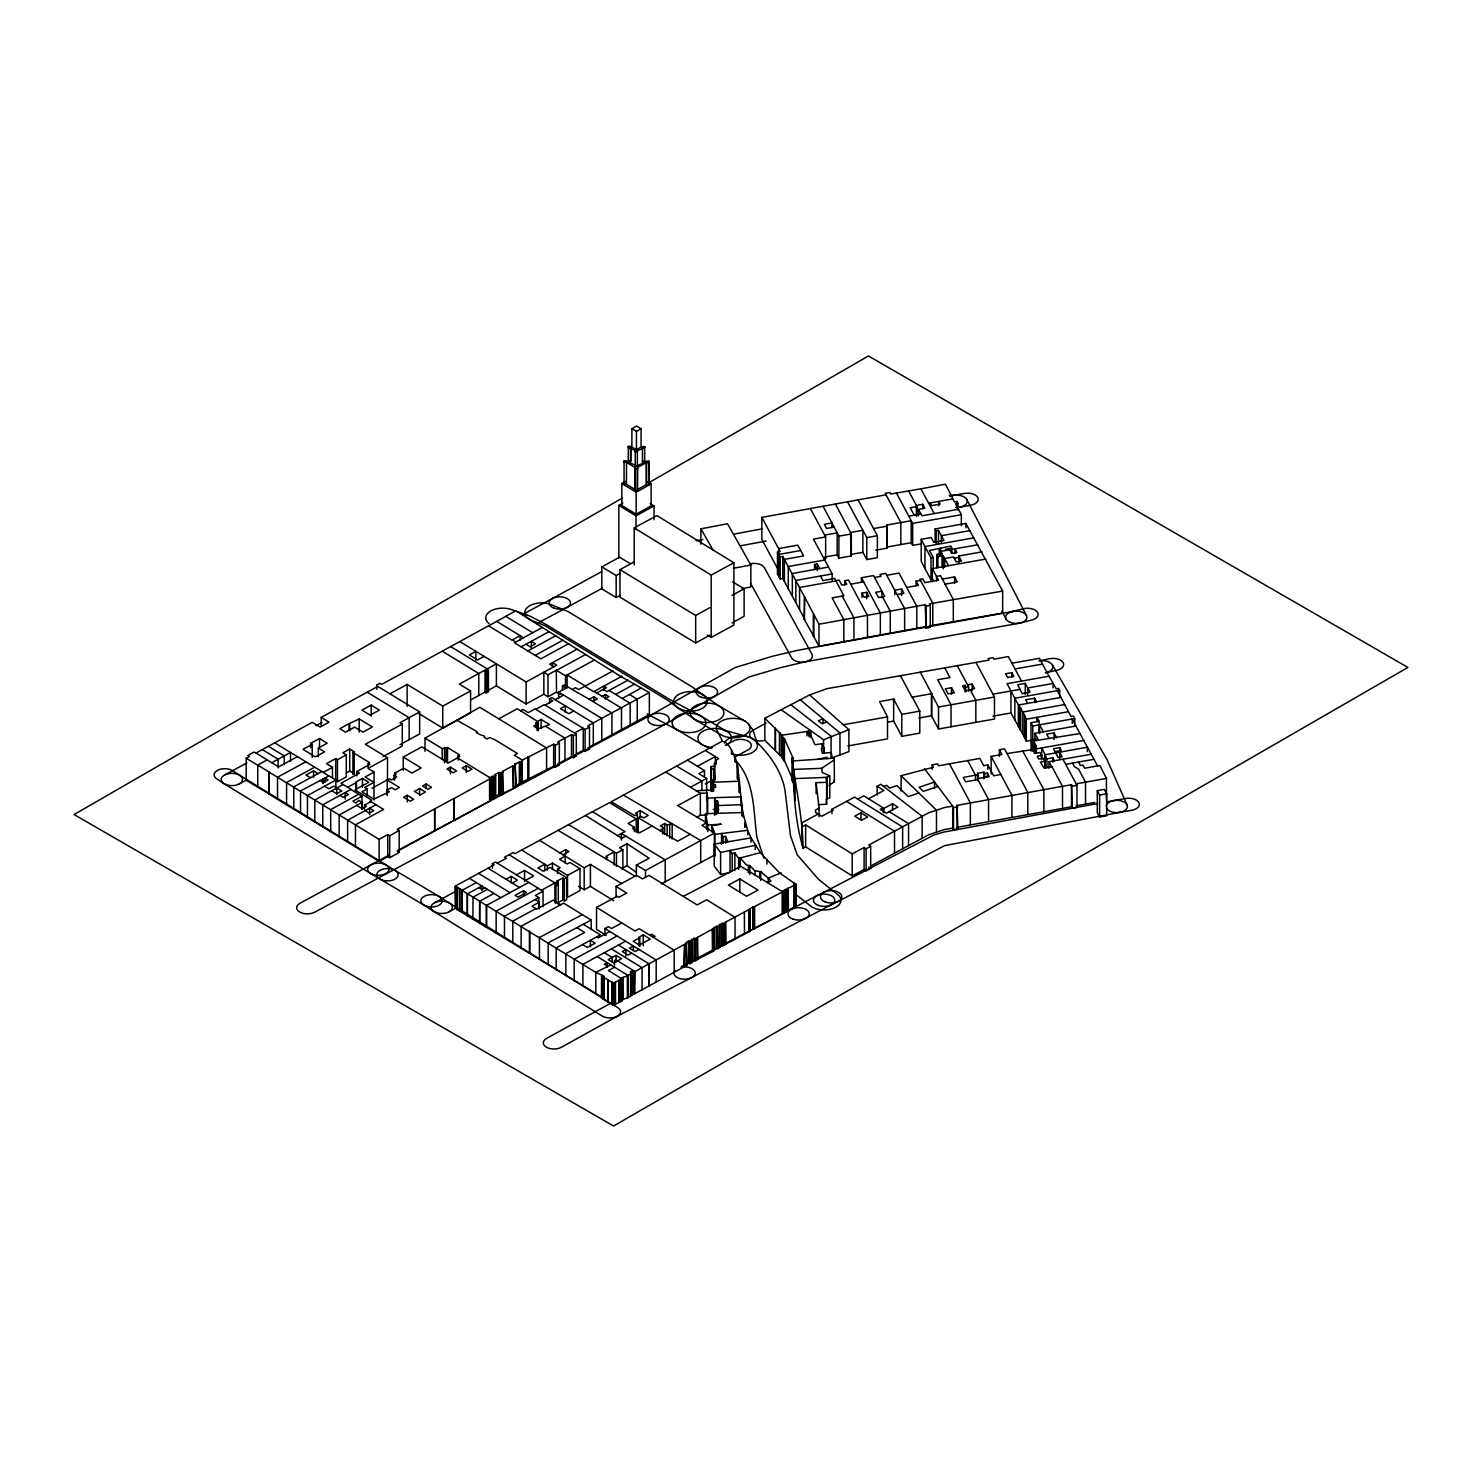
<?xml version="1.0" encoding="UTF-8"?>
<svg xmlns="http://www.w3.org/2000/svg" width="1482" height="1482" viewBox="0 0 1482 1482"><rect width="100%" height="100%" fill="white"/><g stroke="black" fill="none" stroke-linecap="round" stroke-linejoin="round"><path stroke-width="1.5" d="M635.241 466.534L635.278 465.144L628.312 462.199L628.331 461.032L630.85 461.069L630.85 446.397L628.331 446.36L628.312 447.545L635.278 450.472L635.241 466.534L644.67 462.44L644.707 461.254L642.447 461.235M642.447 462.421L642.447 446.564L644.707 446.601L644.67 447.768L637.39 450.621L637.334 451.88L635.241 451.862L635.278 450.472M672.18 838.997L672.18 823.603L667.141 824.974L664.696 823.51L660.398 825.919L662.843 827.382L662.806 828.864L659.768 830.55L638.168 817.693L640.761 816.23L643.67 817.971L648.227 815.415L640.131 810.58L635.574 813.155L637.334 814.192L637.334 831.791M634.963 490.82L635 467.497L626.423 462.291L624.033 462.254L624.089 460.865L626.553 460.883L626.423 484.281L635 489.505L634.963 490.82L637.408 490.875L637.482 467.515L646.467 462.569L648.857 462.606L648.912 461.217L646.374 461.18L646.374 483.169M626.423 484.281L624.033 484.262L624.089 482.854M637.408 490.875L637.482 467.515M637.482 489.505L646.467 484.577L648.857 484.595L648.912 461.217M603.044 998.979L613.567 1005.222L619.865 1001.869L619.902 979.75L613.567 983.233L603.044 976.99L604.23 976.508L604.23 998.516L603.044 998.979L602.97 975.601L595.82 972.414L479.631 901.241L493.988 893.442L500.786 897.647L528.759 882.438L543.042 891.238L543.042 906.632M615.456 982.344L615.475 1004.259M376.928 689.352L376.928 684.962L379.966 683.295L381.726 684.369L488.523 625.793L512.031 640.113L520.163 635.667L523.572 637.742L542.338 627.479L619.717 675.829L649.338 692.557L649.338 714.546L590.373 746.483M803.096 848.26C802.725 818.194 795.76 787.757 791.999 758.099L792.963 757.969C793.24 788.109 794.537 819.194 803.096 848.26L805.634 846.889L852.206 875.881L864.099 869.545L866.081 870.768L870.694 868.322L870.694 846.315L868.711 845.092L928.492 812.877L944.479 807.542L952.722 806.134L953.482 807.616L953.482 829.605L957.872 828.79L957.039 805.356L1071.505 784.7L1072.338 808.209L1076.988 807.357L1076.988 785.367L1062.965 759.229L1048.997 761.729L1048.997 768.324M791.999 758.099L791.999 780.088L792.963 779.958L784.441 760.692L782.088 758.006L781.829 735.128L781.829 757.117L764.86 740.278L764.86 718.288L809.617 694.928L826.882 688.685L989.031 660.101L988.216 658.545L993.144 657.693L993.977 659.231L1008.353 656.545L1021.524 681.109M933.215 570.663L933.215 557.454L929.492 550.526L951.018 545.987L952.166 552.471M793 760.933L834.199 758.154L834.403 759.784L821.695 768.306L794.037 769.399L794.037 791.388M686.462 943.182L686.87 965.43L684.943 966.486L684.665 944.312L684.054 966.931L635.037 993.533L631.165 991.162M828.957 785.423L834.403 781.774L834.199 758.154M555.305 767.231L553.638 766.194L521.738 782.366L521.738 760.377L553.638 744.186L555.305 745.224L555.305 767.231L559.344 765.045L559.344 743.056L557.695 742.019L571.533 734.572L573.367 735.683L573.367 757.691L576.313 756.098L576.313 734.09L535.039 708.933L528.24 712.638L523.016 709.47L520.571 710.786L517.237 708.748L498.767 718.826L479.816 707.284L425.019 738.129L425.019 751.318M462.236 890.552L462.328 912.504M604.23 998.516L486.541 927.343L486.411 905.428L500.786 897.647M486.541 905.354L486.411 927.417L479.631 923.249L479.723 901.186L461.717 890.237L461.717 912.227L467.33 915.561L467.33 893.553M753.356 929.195L753.078 907.021L753.356 929.195L783.533 913.32L782.941 890.941L795.945 884.439L779.588 872.917L766.954 859.727L766.954 864.117M752.967 929.084L749.651 931.215L749.614 908.744L752.967 907.095M622.329 498.063L74.1 814.563L613.567 1126.024L1407.9 667.437L868.433 355.976L648.338 483.039M719.53 925.287L719.53 947.276M631.888 428.687L636.519 426.056L641.076 428.761L641.076 447.082L636.445 449.713L631.888 447.027L631.888 428.687L636.445 431.373L636.445 449.713M636.445 431.373L641.076 428.761M699.411 687.592L651.246 714.935M246.197 758.302L269.242 772.048L269.242 794.037L246.197 780.292L246.197 758.302L249.476 756.542L247.753 755.468L254.089 752.078L256.015 753.06L312.257 722.345L320.149 727.069L329.004 722.123L321.205 717.381L377.762 686.388L419.665 711.934L419.665 733.923L400.01 744.668M621.903 676.237L593.652 691.686L584.76 686.296L578.684 689.612L575.479 687.648L572.126 689.482L564.586 684.869L562.456 686.018L562.456 690.427M683.832 944.756L635.037 971.525L634.463 994.052L633.796 971.673L635.185 971.636L616.012 959.854L614.456 960.707L614.456 965.097M823.696 892.386L933.956 834.959L943.941 832.05L1097.68 803.54M870.694 866.044L928.492 834.866L944.479 829.531L952.722 828.123L953.482 829.605M838.608 901.204L944.645 845.629L1120.022 812.34M706.543 829.383L706.543 822.788L701.931 825.363L714.38 832.754L714.88 834.31L714.88 856.3L714.38 854.762M628.183 997.553L630.721 995.885L630.721 973.878L628.035 975.452L628.183 997.553L621.514 1000.035L622.477 1000.535L622.477 978.546L621.514 978.027L628.183 975.564L597.246 956.557L582.908 964.337L582.908 986.327M488.615 625.849L515.866 610.788L542.338 627.479M453.807 820.658L453.807 798.668L490.95 778.309L490.95 800.299L453.807 820.658L453.677 798.557L397.232 829.309L399.177 830.476L399.177 852.483L389.692 857.726L387.747 856.559L387.747 834.57L379.096 839.349L269.094 772.122L269.094 794.111L379.096 861.357L387.747 856.559M699.448 687.574L735.442 667.437L772.937 656.118L798.594 650.135L1013.077 611.418M492.376 868.119L492.376 863.728L495.507 862.005L497.304 863.135L506.251 858.374L504.436 857.263L513.198 852.558L515.014 853.669L585.501 815.508L621.792 838.256L625.7 836.126M637.334 814.192L634.722 815.656L611.232 801.762L722.123 741.259C729.237 742 732.201 752.374 735.165 757.561L735.165 761.952M690.093 834.255L677.663 841.22L659.768 830.55M619.772 979.676L622.477 978.546M719.122 946.628L725.235 944.664L724.957 922.489L749.929 909.059L749.929 931.067M619.772 1001.665L622.477 1000.535M724.957 944.479L749.818 931.289M453.677 820.565L397.232 851.298L399.177 852.483M766.101 723.012L752.856 730.367A10.67 6.15 0 0 0 751.263 738.129A10.67 6.15 0 0 0 764.138 740.537M300.531 812.933L300.531 790.943L328.948 775.864L335.858 780.069L335.858 788.869M387.747 834.57L389.692 835.737L399.177 830.476M455.307 886.069L455.567 908.244L455.307 886.069L494.173 864.84L492.376 863.728M787.572 888.496L787.85 910.67L795.945 906.447L795.982 884.235L795.945 906.447L794.111 905.576M709.804 635.185L695.669 642.966L619.958 597.153L619.958 569.662L634.074 561.882M523.572 637.742L514.421 642.743L540.856 658.842L568.662 643.651M352.901 752.448L354.198 751.745L354.198 773.734L352.901 774.438L352.901 752.448L369.592 762.619L368.221 763.36L368.221 767.769M695.669 642.966L695.669 615.475L709.804 607.694M731.997 595.449L744.112 588.78L744.112 616.271L731.997 622.959M419.628 788.517L414.441 791.369L420.221 794.908L425.427 792.036L419.628 788.517L419.628 795.112M466.274 765.731L462.217 767.954L467.923 771.437L471.98 769.214L466.274 765.731L466.274 772.326M605.601 858.634L607.676 857.504L605.842 856.392L614.178 851.854L616.438 853.206L616.438 866.414M621.829 483.502L636.149 492.172L651.117 483.966L651.117 505.955L636.149 514.161L621.829 505.51L621.829 483.502L625.571 481.465M618.828 558.084L618.828 505.399L622.829 503.195M618.828 505.399L636 515.829L654.044 505.936L654.044 519.682M552.434 598.487L601.618 571.682M630.628 563.882L619.587 557.195L601.803 566.865L616.16 575.553L620.087 573.386M601.803 566.865L601.803 588.854L616.16 597.542L620.087 595.394M354.198 751.745L349.715 749.04L342.879 752.782L346.306 754.875L346.306 776.864L337.451 781.718L335.692 780.625L335.692 758.636L326.485 763.675L332.487 767.343L332.487 778.328M419.665 711.934L400.01 722.679L402.289 724.05L402.289 746.057L382.856 756.691M293.769 808.857L293.769 786.868L321.816 771.529L328.948 775.864M323.261 772.4L332.487 767.343M346.306 772.9L349.715 771.029L354.198 773.734M314.814 821.991L314.814 799.984L343.102 784.515L351.049 789.35L322.78 804.782L322.78 826.771M367.24 795.575L367.24 788.98L361.941 791.888L373.797 799.113L389.395 791.796L386.765 790.184L391.507 787.59L395.083 789.776L399.343 787.442L387.265 780.088L389.544 778.847L391.341 779.94L396.768 776.976L394.193 775.401L396.268 774.271L394.582 773.233L403.808 768.195L411.866 773.085L421.184 767.972L403.252 757.061L421.888 746.854L448.305 762.952L459.791 756.654L458.16 755.672L459.568 754.912L447.527 747.576L442.192 748.614L425.019 738.129M347.622 842.184L347.622 820.194L375.909 804.726L383.634 809.413L355.458 824.844L355.458 846.852M450.398 767.139L446.971 769.028L453.14 772.789L456.586 770.899L450.398 767.139L450.398 773.752M537.299 730.682L537.299 724.087L533.724 726.05L538.337 728.866L549.507 724.568L541.078 719.418L537.503 721.382L520.571 710.786M426.112 784.034L422.537 785.997L427.928 789.276L431.503 787.331L426.112 784.034L426.112 788.424M628.053 680.09L606.916 691.649L603.248 689.426M609.121 690.445L622.255 698.448L641.428 687.944M616.067 897.481L616.067 886.477L636.649 875.306L642.484 878.919L649.023 875.362L697.151 904.928L706.71 899.741L735.035 917.321L735.035 939.31M743.019 812.525L705.506 813.674L707.822 824.992L721.234 824.177L711.953 825.567L714.38 832.754L714.472 855.095L661.25 883.957M692.353 962.448L692.15 939.903L692.353 962.448L690.167 963.633L688.685 963.115L688.685 941.126L686.055 942.552L686.814 964.986M691.779 962.096L691.39 939.44L695.706 938.662L695.706 960.651L697.707 959.558L697.448 937.384L714.417 928.065L714.435 950.518L697.448 959.391L697.448 937.384M717.788 948.684L717.381 926.435L717.788 948.684L719.937 947.517M691.39 961.447L695.706 960.651M788.443 910.189L788.146 887.996M321.816 771.529L297.4 756.635L278.672 766.879L267.205 759.895L257.738 765.064L257.738 787.072M389.933 693.835L407.142 684.425L442.766 706.117L442.766 728.125L470.572 712.916L470.572 690.927L459.364 684.11L485.003 670.105L486.152 670.827L486.152 692.835L488.412 691.612L488.412 669.623L450.509 646.485M371.167 705.099L361.941 710.119L370.185 715.121L379.392 710.1L371.167 705.099L371.167 716.084M271.799 762.693L290.509 752.448L297.4 756.635M310.627 747.78L310.627 743.371L319.501 738.536L327.207 743.223L318.334 748.058L318.334 756.857M349.048 723.679L339.823 728.718L345.491 732.145L354.698 727.125L362.942 732.145L372.39 726.977L359.2 718.918L349.048 723.679L349.048 730.274M312.202 757.543L312.202 744.335L303.013 749.355L315.351 756.894L324.577 751.874L318.334 748.058M484.077 656.359L477.556 659.916L469.349 654.914L475.87 651.358L526.091 681.961L526.091 703.969L543.857 694.243L548.007 696.781L556.306 692.224L560.103 694.539M305.829 761.785L277.523 777.235L277.523 799.243M521.164 646.856L549.081 631.591M314.684 767.176L286.582 782.533L286.582 804.522M527.888 650.95L555.806 635.667M318.037 773.604L313.554 770.881L305.977 775.012L310.46 777.735M402.289 724.05L365.35 744.26L387.506 757.765L387.506 779.754L371.963 788.257M335.692 758.636L337.451 759.729L346.306 754.875M535.15 655.377L562.882 640.187M442.766 706.117L470.572 690.927M471.017 699.745L485.003 692.113L486.152 692.835M496.396 685.851L496.396 663.862L487.207 668.901L487.207 690.89L496.396 685.851L526.091 703.969M335.858 780.069L307.478 795.575L307.478 817.564M577.295 649.097L549.655 664.214L553.842 666.789L556.732 665.214L552.508 662.658L552.508 667.048M356.81 775.92L356.81 771.511L369.889 764.36L368.221 763.36M387.506 757.765L368.073 768.398L374.094 772.066L373.927 799.965M553.842 666.789L526.091 681.961M543.857 694.243L543.857 672.254L548.007 674.773L556.306 670.235L565.494 675.811L565.494 686.814M556.528 670.364L585.668 654.433M355.828 790.869L355.828 782.07L362.479 778.42L368.814 782.292L354.902 789.85L371.797 800.206L370.037 801.169L375.909 804.726M374.094 772.066L365.091 776.994L373.927 782.366L364.665 787.424L367.24 788.98M594.745 659.823L565.494 675.811M361.96 809.431L361.96 796.242L358.7 794.259L330.69 809.58L330.69 831.587M361.96 796.242L352.864 801.206L355.976 803.096L358.718 800.428L362.053 802.466L362.053 809.061M558.658 698.726L558.658 692.131L565.957 688.148L562.456 686.018M549.526 703.246L549.526 698.856L551.767 697.633L593.3 722.92L593.3 744.927M362.053 802.466L339.156 814.989L339.156 836.978M535.706 709.341L544.339 704.617L585.075 729.459L585.075 751.448L589.484 749.114L589.484 727.106L587.65 725.958L649.338 692.557M545.154 705.117L552.86 700.893L549.526 698.856M555.12 699.671L563.493 695.077L601.785 718.418L601.785 740.426M584.76 686.296L613.122 670.79M407.272 795.26L403.66 797.242L410.144 801.188L413.737 799.224L407.272 795.26L407.272 801.873M594.115 691.427L596.709 693.002L606.416 687.685L603.841 686.11L603.841 690.519M573.682 710.99L568.81 713.657L560.474 708.581L565.346 705.895L565.346 712.509M589.28 699.282L592.8 701.431L597.357 698.93L593.856 696.781L589.28 699.282L572.126 689.482M602.155 696.318L605.416 694.539L608.917 696.67L605.656 698.448L596.709 693.002M615.66 694.428L634.629 684.036M665.918 723.883L749.132 676.941L781.385 667.419L805.374 661.806L1019.431 623.162M557.528 873.62L557.528 869.23L560.122 867.804L552.453 863.08L547.377 865.84L521.664 850.075M688.685 941.126L690.167 941.644L691.779 940.107M634.203 564.846L634.203 527.907L656.878 515.588L733.886 562.752L733.886 625.071L711.193 637.427L707.247 635M602.396 588.169L555.417 613.659M634.203 527.907L711.193 575.09L733.886 562.752M347.64 787.257L356.477 782.44L356.477 789.054M364.498 809.431L364.498 805.022L370.778 801.614M563.03 854.781L568.903 851.594L565.735 849.631L559.863 852.835L539.689 840.424M559.863 852.835L584.186 867.785L590.41 864.395L621.532 883.494M562.752 878.011L564.327 878.974L566.68 877.696L566.68 899.685L564.327 900.963L562.752 900.019L562.752 878.011L556.695 881.308L556.695 885.699M578.499 886.292L584.186 889.774L590.41 886.384L613.752 900.723M714.472 833.088L645.485 870.508L636.352 865.062L636.352 876.066M591.207 928.862L591.207 920.063L548.155 942.867L548.155 964.856M656.193 982.01L656.193 960.003L609.843 931.548L598.209 937.865L596.653 936.902L565.846 953.611L565.846 975.601M633.796 971.673L632.795 970.636L630.183 971.988L631.295 972.692L631.295 994.7L632.481 994.848L630.628 995.83L630.628 973.822L632.481 972.859L632.481 994.848M719.122 924.638L725.235 922.656L725.235 944.664M695.706 938.662L697.707 937.55M717.788 926.695L719.937 925.528M633.796 993.681L634.129 971.507M684.665 944.312L684.054 966.931M486.152 670.827L488.412 669.623M535.762 727.532L535.762 723.142L538.207 721.808L538.207 730.607M457.493 757.913L489.579 777.494L493.673 776.716L493.673 798.705L495.71 797.612L495.71 775.605L494.488 774.864L498.86 772.511L501.287 773.159L501.287 795.149L503.398 794.019L502.509 771.437L512.976 765.823L513.902 788.368L516.032 787.22L515.069 763.786L516.032 787.22M573.367 735.683L576.313 734.09M491.802 776.309L491.802 798.298L493.673 798.705M434.448 902.834L456.697 890.775M461.976 890.386L476.333 882.605L493.988 893.442M687.5 760.155L697.429 766.268L715.269 756.58L715.269 763.174M484.781 887.792L481.817 889.404L478.908 887.607M704.469 777.161L704.469 770.566L698.782 773.641L706.655 778.476L706.655 791.666M487.337 889.367L473.017 897.147L472.906 919.211L479.723 923.175M516.366 874.843L524.554 870.416L533.613 875.973L525.443 880.419L497.304 863.135M449.046 911.8L457.141 907.429M512.235 883.05L517.459 880.215L511.234 876.399L506.01 879.234L488.041 868.193M665.733 772.029L690.482 787.238L706.655 778.476M636.223 832.18L636.223 818.972L628.035 823.436L634.333 827.308L634.333 831.698M705.358 783.959L715.269 778.569M617.549 835.626L624.996 831.587L592.448 811.617L585.501 815.508M634.333 827.308L632.518 828.29L639.687 832.699L652.099 825.993M523.609 890.719L515.088 895.332L518.033 897.129L526.518 892.516L523.609 890.719L523.609 895.128M538.244 888.292L496.155 911.134L496.155 933.123M567.513 875.38L579.999 868.6L579.999 890.589L567.513 897.37L567.513 875.38L557.528 869.23M636.352 865.062L649.172 858.282L627.034 843.703L619.624 847.741L622.866 849.723L622.866 869.508M541.412 890.256L554.916 882.92L555.917 883.531L555.917 903.335M543.042 891.238L535.335 895.424L538.8 897.573L538.8 908.559M616.438 853.206L622.866 849.723M538.8 897.573L504.473 916.191L504.473 938.18M539.355 908.762L539.355 902.168L531.982 906.169L536.725 909.096L553.212 900.148L560.715 904.761M696.559 817.36L700.338 815.304L707.099 815.007L707.099 793.018L700.338 793.315L677.663 805.597L706.543 822.788M535.928 908.596L512.772 921.156L512.809 943.237M558.714 902.205L562.752 900.019M621.477 868.73L627.034 865.71L627.034 843.703M539.504 937.458L582.296 914.598L591.207 920.063M606.268 935.383L596.542 929.418L596.542 907.41L617.16 896.24L618.846 897.277L626.701 893.035L616.067 886.477M604.952 935.105L604.952 928.51L608.361 926.658L611.455 928.566L621.829 922.934L635 931.029L639.261 928.714L674.18 950.166L674.18 972.155M596.653 936.902L600.395 934.864L583.278 924.36M683.295 896.425L740.833 866.285L782.255 891.645L782.255 913.653M617.068 935.976L574.201 959.243L574.201 981.232M739.833 878.919L728.384 885.125L746.52 896.277L757.969 890.071L739.833 878.919L739.833 892.127M597.246 956.557L625.571 941.2M639.835 946.516L639.835 937.717L633.203 941.311L639.316 945.053L650.246 939.143L643.281 934.864L638.983 937.18L638.983 945.979M649.838 935.198L651.635 934.234L655.137 936.383L653.321 937.365M610.806 964.893L595.82 972.414L595.82 994.422M617.623 960.855L621.551 958.724L616.104 955.39L608.268 959.632L613.733 962.985L616.086 961.707L614.456 960.707M631.684 953.148L628.09 955.093L622.273 951.537L625.904 949.573L649.116 963.911L649.116 985.901M639.057 949.48L635.13 951.611L629.424 948.091L633.351 945.979L633.351 950.37M614.548 967.19L608.417 970.525L621.866 978.805L621.866 1000.813M714.028 928.251L714.028 950.258L713.639 927.602L717.01 926.639M684.943 944.479L686.87 943.441M686.055 964.541L688.685 963.115M713.639 949.592L717.01 948.628M377.873 686.462L376.928 684.962M224.597 774.993L246.901 762.952M315.87 725.735L321.946 722.456M239.158 783.978L247.272 779.606M493.673 776.716L495.71 775.605M490.95 778.309L489.579 777.494L489.579 799.483L491.802 798.298M559.344 765.045L557.695 764.008L571.533 756.561L573.367 757.691M725.328 745.261L733.701 740.833A10.67 6.15 0 0 1 748.725 741.482A10.67 6.15 0 0 1 747.632 750.151L734.257 757.302M715.843 764.656L715.843 760.266L718.714 758.71L705.284 750.448M555.917 883.531L558.269 882.253L558.269 904.261M753.356 907.206L783.533 891.312M522.368 614.53L552.564 598.432M536.855 623.552L555.398 613.659M501.287 773.159L503.398 772.011M494.488 774.864L494.488 796.853L498.86 794.5L501.287 795.149M502.509 771.437L502.509 793.444L513.902 788.368M795.074 800.595L795.074 778.587L827.086 777.346L829.809 775.883L829.809 797.872L826.048 799.372M831.939 813.637L831.939 809.228L854.54 797.112L902.631 827.03L902.631 849.019M877.177 795.056L877.177 786.257L880.827 784.293L922.156 816.323L922.156 838.33M857.745 799.094L863.821 795.834L883.976 808.375L883.976 812.784M860.931 812.821L854.688 816.174L861.413 820.343L867.655 816.99L860.931 812.821L860.931 819.416M816.823 895.739L681.535 966.375M831.365 904.742L617.197 1016.319L561.308 1047.292A10.67 6.15 0 0 1 546.228 1047.107A10.67 6.15 0 0 1 546.543 1038.419L612.9 1001.999M515.069 763.786L520.293 762.063L520.293 784.052L522.516 782.867L521.738 760.377M515.866 764.267L513.902 766.379M520.293 762.063L522.516 760.859M555.305 745.224L559.344 743.056M520.293 784.052L519.348 783.496L515.125 786.664M818.212 804.615L826.623 804.281L826.623 782.292L816.119 782.7L819.12 808.098L815.359 810.117L815.637 812.507L821.713 816.286L833.31 810.08L831.939 809.228M818.12 814.081L801.984 822.714L801.984 844.703M803.096 826.271L805.634 824.9L852.206 853.891L852.206 875.881M868.508 798.761L883.976 790.48L877.177 786.257M883.976 808.375L892.553 803.781L897.814 807.042L886.403 813.155L880.271 809.339L883.087 807.82L883.087 812.21M585.075 729.459L589.484 727.106M585.075 751.448L583.241 750.318L576.368 753.967M389.358 854.929L300.031 903.223A10.67 6.15 0 0 0 299.549 911.93A10.67 6.15 0 0 0 314.629 912.208L665.826 723.938M397.472 850.594L651.339 714.898M852.206 853.891L864.099 847.556L866.081 848.778L866.081 870.768M866.081 848.778L870.694 846.315M592.559 811.673L609.621 802.633L636.223 818.972M574.497 732.96L583.241 728.329L583.241 750.318M457.012 887.607L457.012 909.596L457.53 887.329L461.884 890.145L461.976 912.393M457.012 909.596L461.717 912.227M631.295 972.692L632.166 994.793M787.572 910.504L785.441 911.93L785.441 889.941M785.719 889.478L785.738 912.152L783.533 913.32M824.233 892.108L817.267 895.498M838.052 901.482L830.939 904.965M780.847 709.545L823.584 739.759L823.584 752.949M823.584 739.759L848.89 729.626L848.89 751.615L831.069 758.21L831.069 736.221L790.647 704.58M256.015 753.06L267.205 759.895M826.715 721.901L822.232 723.827L818.305 720.771L823.01 718.789L839.979 732.979L839.979 754.986M781.088 872.842L768.232 878.159L760.711 871.62L755.042 870.879L749.799 865.655L746.317 864.877L740.203 857.967L738.666 858.393L734.868 852.928L732.182 853.539L730.033 850.483L730.033 872.49L720.604 874.417L714.231 866.118L714.231 844.11L751.078 837.886L760.266 852.465L766.954 859.727M767.305 882.568L770.973 881.068L768.232 878.159L768.232 882.55M936.476 832.199L936.476 810.191L918.803 792.963L908.188 796.594L896.906 785.571L889.533 788.091L886.699 785.33L883.568 786.405M764.86 718.288L779.458 732.719L779.458 754.708M937.865 786.442L923.323 791.425L919.118 787.294L934.531 782.033L952.722 806.134L952.722 828.123M901.13 791.11L901.13 775.716L933.456 767.213L932.197 764.805L937.624 763.841L938.662 765.768L979.824 758.432L983.696 765.675L987.846 764.934L993.625 775.771L1000.795 774.493M760.599 852.595L740.203 857.967L740.203 866.766M1011.947 611.658L1023.173 608.787A10.67 6.15 0 0 1 1037.252 611.936A10.67 6.15 0 0 1 1031.805 620.05L1020.561 622.922M900.852 544.561L900.852 522.553L886.014 494.803L761.859 517.385L761.859 539.374L778.661 570.551M1040.679 660.62L1049.275 658.768A10.67 6.15 0 0 1 1062.983 662.38A10.67 6.15 0 0 1 1056.74 670.309L1045.996 672.624M779.458 732.719L781.829 735.128M1019.949 689.371L1017.819 684.721L1025.266 683.387L1029.99 692.242L1022.228 693.632L1019.949 689.371L992.94 694.187L975.953 662.417M714.231 844.11L720.604 852.409L755.524 845.296M700.875 544.246L700.875 528.852L727.514 523.739L750.837 565.031L750.837 587.02L742.074 588.65M925.194 604.712L926.065 606.194L930.251 605.36L930.251 627.349L926.065 628.183L925.194 604.712L818.972 624.237L804.8 597.357L804.318 619.439L804.318 597.431M935.142 542.134L935.142 528.926L965.875 523.442L1002.666 591.059L1002.666 613.066L929.344 625.886L930.251 627.349M1041.587 759.877L1041.587 755.468L1037.215 756.246L1038.678 758.988L1043.05 758.21L1044.717 761.378L1040.364 762.137L1044.143 768.158L1052.016 766.768L1062.501 786.386L1062.501 808.394L957.039 827.345L957.039 805.356M813.803 614.456L813.803 636.445L818.972 646.245L925.194 626.719M1024.636 716.139L1024.636 738.147L1024.636 716.139L1026.304 719.233L1026.304 741.222L1032.695 740.092M761.859 517.385L780.162 551.545L777.476 552.008L778.735 554.453L780.162 556.973L782.792 556.472L804.8 597.357M777.476 552.008L777.476 573.997L780.162 578.98L782.792 578.48L804.8 619.365M733.312 568.291L750.837 565.031M1062.501 808.394L1071.505 806.708L1072.338 808.209M734.702 533.965L761.859 528.907M886.014 494.803L885.254 493.284L890.052 492.487L890.812 494.025L920.915 488.819L928.621 503.213L952.87 498.878L954.482 501.916L957.02 501.453L957.983 503.324L957.983 509.919M766.175 541.041L740.944 545.728M1106.721 801.873L1125.579 798.483A10.67 6.15 0 0 1 1138.88 802.577A10.67 6.15 0 0 1 1131.785 810.265L1119.873 812.358M792.333 595.486L792.333 573.497L828.475 567.05L832.162 573.923L832.162 580.536M1059.667 696.855L1059.667 690.26L1058.574 688.408L1056.277 688.852L1049.034 676.218L1007.056 683.684L1018.43 705.024L1060.982 697.429L1070.967 716.491L1073.45 716.047L1074.746 718.529L1074.746 725.124M1010.946 690.964L1010.946 712.972L1024.988 738.073M751.078 837.886L747.743 830.457L747.743 834.866M953.482 807.616L957.872 806.801M1072.338 786.22L1076.988 785.367M881.92 597.802L881.92 591.207L875.714 592.318L878.53 597.579L884.735 596.468L873.528 575.572L861.431 577.739L861.431 582.13M1014.837 720.233L1014.837 698.244L1059.667 690.26M977.601 777.698L977.601 773.289L983.9 772.178L984.659 773.585L987.383 773.085L989.235 776.549L977.398 778.661L988.568 799.576L988.568 821.584M1076.988 807.357L1076.099 805.837L1094.79 802.447M953.408 495.414L964.393 493.432A10.67 6.15 0 0 1 977.749 497.47A10.67 6.15 0 0 1 970.766 505.195L959.78 507.177M784.386 581.389L784.386 559.381L803.615 555.935L800.688 550.507L778.735 554.453M820.454 576.035L822.862 580.573L834.607 578.462L835.774 580.703L839.127 580.11L841.813 585.075L846.722 584.204L844.833 580.685L848.482 580.055L867.47 615.456L867.47 637.445M861.95 593.152L866.655 592.3L868.86 596.394L864.117 597.227L861.95 593.152L861.95 597.542M897.073 594.56L903.946 593.319L901.63 589.002L894.758 590.225L885.736 573.386L879.993 574.423L880.993 576.313L874.547 577.461M1011.873 663.232L1039.456 658.323L1049.034 676.218M1076.099 783.848L1106.443 778.439L1106.443 800.447M1097.273 790.666L1104.312 789.387L1106.683 793.778L1106.683 815.785L1099.607 817.045L1097.273 812.655L1097.273 790.666L1099.607 795.037L1099.607 817.045M920.915 488.819L945.46 484.225L952.87 498.878M918.47 515.94L918.47 509.345L924.824 508.215L922.749 504.306L916.395 505.455L908.614 490.913M916.988 515.347L916.988 506.566L910.226 507.77L914.209 515.199L920.97 513.976L921.915 515.792L958.595 509.234L961.336 514.699L961.336 525.702M875.806 550.155L887.181 548.118L886.644 525.091L911.208 520.719L912.671 523.405L912.671 545.395L921.619 543.801M835.477 504.139L851.316 533.965L851.316 555.972L838.905 558.14L837.163 554.879L824.64 557.065L825.659 558.955L825.659 536.947L813.451 539.133L828.475 567.05M858.208 500.082L873.528 528.555L887.181 526.129L887.181 548.118M912.671 523.405L961.336 514.699M969.932 530.63L941.348 535.724L938.477 530.408L936.161 530.815L935.142 528.926M886.644 547.099L911.208 542.708L912.671 545.395M824.714 560.029L788.257 566.532L788.257 588.521M814.544 568.903L814.544 564.512L817.304 564.012L819.75 568.588M973.859 537.855L924.953 546.58L921.211 539.318L931.215 537.558L933.79 542.319L943.923 540.522L941.348 535.724L941.348 542.338M952.166 548.081L945.479 549.266L946.09 550.415M940.866 555.75L940.866 551.341L977.768 544.765M936.754 567.717L936.754 554.509L942.033 553.564L942.033 566.772M832.162 573.923L795.871 580.425L795.871 602.414M933.215 579.462L930.992 579.851L924.953 568.569L924.953 546.58L930.992 557.862L933.215 557.454M936.754 554.509L937.884 556.621L943.163 555.676L948.536 565.698M958.761 562.604L958.761 556.009L981.918 551.86M954.223 558.195L959.428 557.251L961.429 560.974L956.223 561.9L953.556 556.936L944.682 558.529L944.682 567.328M843.851 641.687L843.851 619.698L832.143 597.876L843.869 595.783L835.941 580.963L799.576 587.465L799.576 609.454M886.755 575.294L899 573.089L916.821 606.379L916.821 628.368M932.308 581.796L932.308 568.588L985.826 559.047M850.687 584.167L863.654 581.852L880.364 613.048L880.364 635.037M916.135 585.594L916.135 581.185L920.526 580.407L932.771 603.211L932.771 625.219M942.348 579.073L954.538 576.906L957.261 582L945.108 584.167L940.551 575.683L936.494 576.405L932.308 568.588M906.669 587.446L918.358 585.353L916.135 581.185M966.19 691.631L965.19 685.369L962.54 685.833L965.245 690.871L970.284 689.982L975.841 700.338L975.841 722.345M957.279 665.659L967.616 684.943L972.192 684.11L974.545 688.482L970.284 689.982M900.426 675.607L911.986 697.207L931.733 693.687L931.733 715.676L918.692 718.01M938.514 707.007L994.459 697.022L994.459 719.029L938.514 728.996L931.437 715.732L931.437 693.743L938.514 707.007L938.514 728.996M843.369 724.754L887.496 716.88L887.496 738.888L847.778 745.965M893.646 699.078L901.797 714.343L919.785 711.138L919.785 733.127L901.797 736.332L893.646 721.067L893.646 699.078L879.604 701.56L887.496 716.88M1036.529 701.801L1034.621 698.189L1025.618 699.8L1027.563 703.394M992.94 716.177L1010.946 712.972M1064.743 704.561L1022.839 712.027L1018.671 704.987L1018.671 726.977M1026.304 719.233L1068.429 711.712M1074.746 718.529L1032.769 726.013L1030.972 722.679L1039.03 721.252L1039.03 732.256M1034.881 739.907L1034.881 733.312L1075.876 726.013L1097.588 765.916L1099.903 765.509L1106.443 778.439M1079.952 733.553L1031.768 741.222L1031.101 739.981L1037.808 738.796L1034.881 733.312M1031.768 750.022L1031.768 741.222L1034.121 742.167L1036.344 746.354L1036.344 752.949M999.387 756.339L999.387 749.744L1004.5 748.836L1027.804 792.425L1027.804 814.415M991.143 774.012L991.143 756.413L1001.906 754.486L999.387 749.744M1007.056 753.578L1033.565 749.41L1035.603 753.245L1039.975 752.467L1041.587 755.468M1036.344 746.354L1034.214 746.724L1035.473 749.058L1083.842 740.444M1059.723 747.595L1053.498 748.706L1055.073 751.67L1061.279 750.559L1059.723 747.595L1059.667 758.765M1087.325 751.633L1087.325 747.243L1044.791 754.82L1044.791 768.009M1044.791 754.82L1046.959 758.858L1052.868 757.802L1054.462 760.748M1062.965 759.229L1091.215 754.208M978.361 781.31L978.361 774.697L963.244 777.402L965.634 781.792L977.898 779.625M1065.688 764.323L1094.124 759.266M1097.588 765.916L1084.602 768.232L1082.916 765.064L1080.359 765.509L1078.507 762.044M1099.607 795.037L1106.683 793.778M896.425 493.098L908.799 516.162L914.209 515.199M851.316 555.972L850.52 532.483L862.876 530.297L866.785 537.577L877.363 535.706L877.363 557.695L866.785 559.585L862.876 552.304L862.876 530.297L847.611 501.972M850.52 554.472L862.876 552.304M1015.003 668.938L1042.42 664.084M966.19 687.222L968.58 686.796L968.58 691.205M887.625 722.142L893.646 721.067M1056.573 737.703L1053.98 732.886L1046.718 734.164L1048.848 738.184M834.125 527.147L826.586 528.481L824.363 524.332L831.976 522.979L838.905 536.151L838.905 558.14M810.432 508.715L824.64 535.076L837.163 532.872L837.163 554.879M838.905 536.151L851.316 533.965M1011.817 672.661L1005.611 673.754L1007.593 677.478L1013.818 676.366L1011.817 672.661L1011.817 677.052M951.555 687.722L945.349 688.815L948.072 693.909L954.297 692.779L951.555 687.722L951.555 694.317M696.04 540.671L702.857 539.485M957.983 503.324L955.501 503.75L958.428 509.271M777.476 573.997L780.162 573.553M1002.666 591.059L929.344 603.896L930.251 605.36M804.318 619.439L813.803 636.445M824.085 752.597L824.085 748.206L822.028 743.705L815.044 744.761L810.635 734.998L808.672 735.294L806.968 731.497L781.329 735.276M714.88 834.31L721.53 833.495L723.031 836.793L725.532 836.422L727.958 841.795M824.085 748.206L821.399 748.577L822.306 753.171L831.198 752.578L832.31 758.284M782.237 758.043L781.922 735.961L784.441 738.703L792.963 757.969M735.165 757.561L737.314 765.342L737.369 778.921M737.314 765.342L742.76 812.358L747.669 830.29L721.53 833.495L721.53 844.499M714.491 780.755L714.491 763.156L716.158 763.082L715.843 760.266M949.388 495.433L955.816 495.155M714.491 763.156L714.861 779.588L712.249 779.662L712.861 784.83L715.361 784.738L715.676 787.35L713.157 787.442L713.453 790.036L696.114 790.703M741.167 796.871L714.695 797.649L715.065 801.169L717.584 801.058L718.622 810.117L716.102 810.209L716.102 814.618M713.157 809.45L715.676 809.339L715.676 800.539M710.767 766.546L711.064 791.055L710.767 766.546L714.861 766.379M739.462 781.218L712.564 782.237L712.564 791.036M707.099 793.018L707.674 798.168L714.713 797.89M742.037 804.67L718.122 805.578L718.122 812.192M711.064 769.047L713.564 768.954L714.787 779.551M634.963 468.831L637.408 468.868M747.632 736.647L724.494 730.255M711.156 748.429L704.95 746.094M647.208 713.972L677.311 729.922M442.21 651.191L478.797 673.495L478.797 695.484M522.127 781.996L522.127 760.007L514.254 755.172L517.403 753.449L495.507 740.111L489.653 737.517L486.967 738.981L484.188 737.276L484.336 736.035L480.001 734.702L476.185 732.404L477.315 731.793L456.549 720.011M467.089 915.691L472.906 919.211M700.597 715.88L669.864 699.578L544.802 623.718L529.13 615.715L511.105 609.472A16.839 9.726 0 0 0 490.005 611.418A16.839 9.726 0 0 0 489.208 623.737M718.751 705.821L703.598 695.262M695.391 719.826L677.459 707.525M719.048 705.988L745.131 721.215M695.095 719.659L721.197 734.887A16.839 9.726 0 0 0 748.836 731.608A16.839 9.726 0 0 0 732.441 718.344A16.839 9.726 0 0 0 718.085 732.367L722.308 741.037M395.101 870.434L439.209 896.499M423.963 905.094L370.611 873.491M701.023 716.121L726.791 731.404M676.885 729.681L702.653 744.964M538.207 721.808L537.503 730.181M623.459 795.093L700.708 840.572L700.708 862.561M568.44 824.566L614.178 851.854L614.178 865.043M558.158 830.328L635.018 876.214M489.579 799.483L490.95 800.299M556.695 881.308L558.269 882.253M732.46 581.741L744.112 588.78M487.207 690.89L488.412 691.612M331.727 790.74L336.673 793.741L341.731 790.98L333.746 786.127L328.837 788.795L324.595 786.22M395.175 870.49L239.639 775.271M647.541 481.798L651.117 483.966M619.958 569.662L695.669 615.475M697.429 766.268L704.469 770.566M650.227 503.621L654.044 505.936M496.748 621.384L520.163 635.667L520.163 640.057M525.98 644.225L530.167 646.782L535.465 643.873L531.297 641.336L531.297 647.93M605.656 698.448L621.495 708.081L621.495 730.089M592.8 701.431L611.899 713.064L611.899 735.053M545.913 726.513L564.957 738.11L564.957 760.099M498.767 718.826L546.599 747.984L546.599 769.973M418.387 713.268L442.766 728.125M367.295 692.242L409.125 717.714L409.125 739.703M268.316 746.243L284.192 755.913L284.192 764.712M505.807 616.364L532.705 632.74M629.461 694.484L637.223 699.226L637.223 721.234M622.255 698.448L630.128 703.246L630.128 725.254M585.26 686.018L567.106 674.94L567.106 688.148M558.658 692.131L563.493 695.077M459.735 641.521L475.87 651.358L475.87 660.157M356.81 771.511L359.441 773.122L340.99 783.218L343.102 784.515M618.494 945.053L625.904 949.573L625.904 956.186M535.113 899.574L539.355 902.168M274.615 742.76L290.509 752.448L290.509 761.248M319.834 780.366L323.354 782.515L328.115 779.903L324.984 778.031L324.984 782.422M339.934 795.426L343.176 797.409L348.437 794.519L345.213 792.537L345.213 799.131M356.68 805.393L362.034 808.653L366.462 806.245L364.498 805.022M262.351 749.614L278.116 759.229L278.116 768.028M512.309 639.965L515.717 642.039M535.762 723.142L537.299 724.087M579.999 868.6L569.996 862.468L567.198 863.969L559.529 859.245L565.235 856.151L565.235 862.746M596.542 907.41L621.829 922.934M310.627 743.371L312.202 744.335M525.443 880.419L528.759 882.438M350.845 789.443L358.7 794.259M576.98 927.769L584.612 932.456L556.176 947.887L556.176 969.876M365.165 810.598L369.333 813.136L373.779 810.691L369.611 808.172L369.611 814.767M449.509 903.094L617.753 1007.63A10.67 6.15 0 0 1 617.179 1016.319A10.67 6.15 0 0 1 602.118 1016.004L433.985 911.541M224.115 783.7L370.556 873.435M868.711 867.1L870.694 868.322M676.552 766.12L701.894 781.033L701.894 789.832M690.482 787.238L700.338 793.315L700.338 815.304M636.26 872.324L627.034 865.71M566.68 877.696L550.063 867.489L543.209 871.212L537.91 867.952L544.765 864.228L544.765 870.842M509.086 854.762L554.916 882.92L554.916 902.723M582.296 914.598L563.66 903.149L521.108 926.25L521.108 948.239M506.01 879.234L519.46 887.496M611.381 948.906L642.095 967.765L642.095 989.772M478.612 873.38L509.975 892.646M604.36 952.704L612.177 957.502L612.177 961.911M582.5 944.571L587.261 947.498L595.171 943.2L590.41 940.273L590.41 946.868M494.488 796.853L495.71 797.612M604.952 928.51L609.843 931.548M469.516 878.4L476.333 882.605M607.379 966.153L604.248 964.226L607.157 962.652L607.157 967.042M889.219 811.636L908.559 823.677L908.559 845.666M846.555 801.392L894.517 831.235L894.517 853.243M829.809 775.883L822.195 772.474L821.695 768.306M587.65 747.947L589.484 749.114M574.497 754.949L576.313 756.098M630.183 993.977L631.295 994.7M439.506 896.684L449.676 903.205M423.667 904.909L433.818 911.43M634.129 993.496L632.795 992.625L632.795 970.636M455.734 886.162L457.53 887.329M455.734 908.151L457.53 909.318M794.648 906.928L794.815 883.439M754.56 906.576L754.708 928.658M239.899 775.438L232.841 770.77A10.67 6.15 0 0 0 217.798 770.177A10.67 6.15 0 0 0 216.78 778.865L223.838 783.533M744.372 912.097L744.501 934.179M602.97 975.601L604.23 976.508M703.783 695.391L692.316 687.037L568.236 611.64L550.322 604.304A16.839 9.726 0 0 0 527.203 607.583A16.839 9.726 0 0 0 532.853 620.939L544.672 625.552L667.363 700.078L677.274 707.396M796.871 895.295L810.543 906.002A16.839 9.726 0 0 0 834.088 908.058A16.839 9.726 0 0 0 837.645 894.461L818.583 879.419L797.223 854.855L790.443 835.607L784.941 789.795C781.292 770.473 769.195 753.875 755.19 740.574M800.28 699.819L823.01 718.789L823.01 723.179M809.617 694.928L848.89 729.626M901.13 775.716L918.803 792.963M748.243 723.735L753.134 730.274L757.302 743.983M924.546 768.806L934.531 782.033L934.531 788.628M736.146 761.026C755.153 781.718 753.264 811.376 756.894 837.33L763.952 858.208M1052.387 664.918L1106.961 759.506L1127.098 804.948M700.875 528.852L712.99 549.933M957.039 827.345L957.872 828.79M750.355 582.889L791.61 657.878A10.67 6.15 0 0 0 805.004 661.88A10.67 6.15 0 0 0 811.932 654.155L764.36 567.68A10.67 6.15 0 0 0 750.966 563.679M920.526 580.407L919.933 579.277L922.749 578.777L924.824 582.667L938.514 580.203L936.494 576.405L936.494 580.814M824.64 535.076L825.659 536.947M1057.314 690.686L1060.982 697.429M1024.636 738.147L1026.304 741.222M800.688 550.507L797.779 545.154L778.661 548.562L778.735 576.442M958.761 556.009L959.428 561.659M918.47 509.345L920.97 513.976M873.528 528.555L877.363 535.706M861.431 577.739L863.654 581.852M928.621 503.213L934.179 513.587M949.721 549.766L951.703 553.471L956.909 552.545L954.927 548.84L954.927 553.231M916.988 506.566L916.395 505.455L916.395 516.44M882.531 596.875L890.256 611.232L890.256 633.222M930.122 502.935L931.567 505.658L940.255 504.102L938.791 501.398L938.791 505.788M1043.347 731.793L1039.604 724.809L1039.604 733.609M945.108 584.167L953.297 599.506L953.297 621.495M991.143 756.413L1011.947 795.352L1011.947 817.342M967.727 760.581L975.527 775.216L975.527 779.606M949.499 763.841L970.358 802.892L970.358 824.9M912.301 697.151L919.785 711.138M842.258 596.06L853.947 617.883L853.947 639.872M1059.667 752.152L1062.112 756.746L1058.092 757.469L1055.647 752.875M1024.988 716.084L1022.839 712.027L1022.839 734.035M1048.997 761.729L1051.72 766.824M992.94 694.187L994.459 697.022M1022.617 750.8L1043.865 789.628L1043.865 811.617M944.738 667.826L949.943 677.57L937.68 679.738L951.036 704.765L951.036 726.754M977.601 773.289L978.361 774.697M920.192 672.05L931.733 693.687M823.084 506.307L831.976 522.979L831.976 527.37M814.544 564.512L816.99 569.107M1072.523 763.1L1074.376 766.583L1078.674 769.269L1085.528 782.144L1085.528 804.133M1039.03 721.252L1036.937 717.325L1036.937 721.734M908.799 516.162L911.208 520.719L911.208 542.708M940.866 551.341L942.033 553.564M886.644 525.091L887.181 526.129M967.616 684.943L968.58 686.796M949.888 496.507A10.67 6.15 0 0 1 966.801 499.508L1026.47 615.53M1001.851 610.899L1006.037 619.05M1075.876 726.013L1072.264 718.974L1072.264 723.383M924.953 568.569L921.211 561.326L921.211 539.318M791.999 780.088L793.092 782.867L793.166 760.785M827.086 758.617L826.808 757.191L818.12 759.229M834.199 780.143L834.403 781.774M715.676 809.339L715.361 800.132M826.048 777.383L826.623 782.292M826.234 801.002L826.623 804.281M716.102 810.209L716.454 813.266M1071.505 784.7L1071.505 806.708M1053.98 732.886L1053.98 739.481M1053.128 687.852L1053.128 683.461L1027.693 687.981L1027.693 694.576M1052.868 757.802L1052.868 762.193M1046.959 758.858L1046.959 767.657M1045.273 767.935L1045.273 754.727L1041.661 747.965L1041.661 758.951M1035.473 749.058L1035.473 753.467M1034.621 698.189L1034.621 702.598M1034.214 746.724L1034.214 753.319M1034.121 742.167L1034.121 750.966M1032.769 726.013L1032.769 739.203M1032.435 742.463L1032.435 751.263M1030.972 722.679L1031.101 750.985M1025.266 683.387L1025.266 694.391M1020.653 707.988L1020.653 729.978M1020.32 708.044L1020.32 730.052M1018.43 705.024L1018.43 727.014M987.846 764.934L987.846 769.343M987.383 773.085L987.383 777.476M984.659 773.585L984.659 777.976M983.9 772.178L983.9 778.772M972.192 684.11L972.192 690.705M965.875 523.442L965.875 527.833M965.19 685.369L965.19 691.964M957.02 501.453L957.02 508.067M954.538 576.906L954.538 583.5M943.163 555.676L943.163 568.866M940.514 547.858L940.514 554.453M939.255 548.785L939.255 555.38M938.477 530.408L938.477 543.616M937.884 556.621L937.884 567.606M936.161 530.815L936.161 544.024M932.197 764.805L932.197 769.214M930.992 557.862L930.992 579.851M926.065 606.194L926.065 628.183M922.749 504.306L922.749 508.715M904.631 630.665L904.631 608.657L894.758 590.225L894.758 594.615M901.797 714.343L901.797 736.332M901.63 589.002L901.63 595.597M892.553 803.781L892.553 810.395M866.785 537.577L866.785 559.585M866.655 592.3L866.655 598.895M864.099 847.556L864.099 869.545M844.833 580.685L844.833 585.094M827.086 777.346L827.086 799.335M822.028 743.705L822.028 748.114M819.12 808.098L819.12 816.897M818.972 624.237L818.972 646.245M817.304 564.012L817.304 570.626M816.119 782.7L816.119 793.704M813.34 614.53L813.34 636.519M810.895 737.388L810.895 730.774L806.968 731.497L806.968 735.887M809.728 729.941L809.728 736.535M809.116 730.218L809.116 736.832M805.634 824.9L805.634 846.889M794.463 883.42L794.445 907.04M794.111 883.568L794.111 906.854M787.85 888.663L787.85 910.67M785.979 889.663L785.979 911.652M785.201 890.423L785.201 912.412M784.441 738.703L784.441 760.692M784.626 890.071L784.626 912.06M783.478 738.833L783.478 760.84M782.941 890.941L782.978 913.597M782.792 556.472L782.792 578.48M782.681 891.423L782.681 913.412M780.162 556.973L780.162 578.98M779.773 732.645L779.773 754.634M775.494 728.181L775.494 750.17M775.216 728.273L775.216 750.263M760.711 871.62L760.711 880.419M759.821 871.953L759.821 878.548M755.394 845.111L755.172 849.538M755.042 870.879L755.042 875.288M753.634 907.058L753.801 929.158M752.837 907.021L752.837 929.01M751.003 837.701L751.003 842.109M749.799 865.655L749.799 874.454M748.929 909.781L748.929 931.789M748.762 909.689L748.762 931.678M748.336 866.118L748.336 872.713M745.057 822.491L744.927 827.308M744.835 822.51L744.835 826.919M742.982 812.34L743.019 816.915M742.019 804.504L741.834 815.878M741.778 804.504L741.778 815.489M741.148 796.686L740.944 805.875M740.222 788.813L740 793.222M739.444 781.014L739.481 792.407M739.222 781.033L739.259 792.407M738.462 773.141L738.462 779.736M738.666 858.393L738.666 869.378M738.24 773.141L738.24 779.754M737.536 765.323L737.573 778.921M735.387 757.524L735.387 761.933M734.868 852.928L734.868 870.527M732.182 853.539L732.182 871.138M731.534 749.911L731.534 754.319M725.791 922.026L726.05 944.182M725.532 836.422L725.532 843.017M723.29 923.712L723.29 945.72M723.031 836.793L723.031 843.406M722.883 923.471L722.883 945.46M722.549 923.657L722.549 945.646M721.771 923.193L721.771 945.201M720.604 852.409L720.604 874.417M719.882 925.083L719.882 947.072M717.584 801.058L717.584 812.062M717.381 926.435L717.381 948.424M716.973 804.17L717.01 811.006M716.288 926.176L716.288 948.165M715.065 801.169L715.065 814.359M714.695 797.649L714.695 815.23M713.564 768.954L713.564 790.962M712.861 784.83L712.861 791.425M712.249 779.662L712.249 790.647M712.194 929.418L712.472 951.574M711.953 825.567L711.953 832.162M711.193 575.09L711.193 637.427M707.674 798.168L707.674 813.562M707.822 824.992L707.822 831.606M706.655 796.056L706.655 800.465M705.506 813.674L705.506 822.473M695.132 938.291L695.132 960.28M694.762 938.495L694.762 960.484M694.002 938.032L694.002 960.04M690.167 941.644L690.167 963.633M689.76 941.403L689.76 963.393M689.408 941.589L689.408 963.578M669.697 824.992L669.697 838.182M667.141 824.974L667.141 835.959M665.196 881.827L665.196 859.838L621.44 833.514L621.44 840.109M664.696 823.51L664.696 834.514M662.843 827.382L662.843 833.977M649.209 963.967L649.209 985.956M648.857 462.606L648.857 484.595M646.467 462.569L646.467 484.577M645.485 870.508L645.485 877.103M644.707 446.601L644.67 462.44M643.281 934.864L643.281 945.868M640.131 810.58L640.131 817.193M638.168 817.693L638.168 833.088M637.39 450.621L637.334 466.552M636.149 492.172L636.149 514.161M636 515.829L636 529.574M635 467.497L635 489.505M634.463 972.044L634.463 994.052M631.702 972.488L631.702 994.478M630.554 447.564L630.554 462.236M628.331 446.36L628.312 462.199M627.683 975.804L627.683 997.794M627.46 975.712L627.46 997.701M624.089 460.865L624.033 484.262M622.977 977.268L622.977 999.257M622.181 978.361L622.088 1000.387M621.514 978.027L621.44 1001.035M621.236 979.028L621.236 1001.035M621.069 978.935L621.069 1000.943M619.902 979.75L619.865 1001.869M619.383 980.139L619.383 1002.128M619.143 980.176L619.143 1002.165M616.16 575.553L616.16 597.542M616.104 955.39L616.104 961.985M614.974 982.603L614.974 1004.592M614.752 982.585L614.752 1004.574M613.567 983.233L613.567 1005.222M612.455 982.529L612.455 1004.537M612.233 982.529L612.233 1004.537M608.287 979.991L608.287 1001.999M608.065 979.972L608.065 1001.962M605.416 694.539L605.416 698.93M601.525 975.823L601.525 997.831M593.856 696.781L593.856 701.19M590.41 864.395L590.41 886.384M584.186 867.785L584.186 889.774M571.533 734.572L571.533 756.561M565.735 849.631L565.735 854.04M564.327 878.974L564.327 900.963M556.306 670.235L556.528 692.372M553.638 744.186L553.638 766.194M552.453 863.08L552.453 869.675M548.007 674.773L548.007 696.781M547.377 865.84L547.377 870.23M541.078 719.418L541.078 728.218M539.374 937.18L539.504 959.447M529.815 931.326L529.815 953.315M529.407 931.252L529.407 953.241M528.833 757.561L528.833 779.551M527.814 756.95L527.814 778.939M524.554 870.416L524.554 881.401M519.348 761.489L519.348 783.496M512.976 765.823L512.976 787.813M511.234 876.399L511.234 882.994M500.36 772.604L500.36 794.593M499.656 772.974L499.656 794.982M498.86 772.511L498.86 794.5M492.839 776.216L492.839 798.205M492.191 776.549L492.191 798.557M485.003 670.105L485.003 692.113M481.872 890.404L481.872 885.995L467.386 893.85L467.386 915.857M479.631 901.241L479.631 923.249M459.939 888.867L459.939 910.874M459.401 889.163L459.401 911.152M458.16 755.672L458.16 760.081M447.527 747.576L447.527 762.971M446.119 748.336L446.119 761.544M444.489 747.354L444.489 762.748M442.192 748.614L442.192 759.599M407.142 684.425L407.142 706.414M403.252 757.061L403.252 770.251M394.582 773.233L394.582 779.828M394.193 775.401L394.193 779.81M389.692 835.737L389.692 857.726M387.265 780.088L387.265 795.482M386.765 790.184L386.765 794.593M379.096 839.349L379.096 861.357M362.479 778.42L362.479 787.22M359.2 718.918L359.2 732.127M349.752 724.087L349.752 730.682M349.715 749.04L349.715 771.029M337.451 759.729L337.451 781.718M336.803 787.961L336.803 794.556M323.206 779.013L323.206 783.422M322.78 778.754L322.78 783.163M321.205 717.381L321.205 726.18M319.501 738.536L319.501 747.336M313.554 770.881L313.554 777.476M724.365 743.056A16.839 9.726 0 0 1 746.206 736.313A16.839 9.726 0 0 1 756.061 749.429A16.839 9.726 0 0 1 732.608 754.042M966.801 499.508A10.67 6.15 0 0 1 955.649 507.437M1038.901 661.009A10.67 6.15 0 0 1 1052.424 664.973A10.67 6.15 0 0 1 1045.421 672.735M681.053 967.246A10.67 6.15 0 0 1 695.225 972.581A10.67 6.15 0 0 1 682.646 979.12A10.67 6.15 0 0 1 674.977 970.414M1106.146 805.875A10.67 6.15 0 0 1 1121.93 801.095A10.67 6.15 0 0 1 1123.282 811.339A10.67 6.15 0 0 1 1106.424 808.005M712.305 747.799A16.839 9.726 0 0 1 698.967 734.739A16.839 9.726 0 0 1 723.957 730.052A16.839 9.726 0 0 1 726.458 745.15M611.825 982.196L611.788 1004.259L611.825 982.196M434.671 808.95L434.671 830.957L434.671 808.95M693.909 718.881A16.839 9.726 0 0 0 722.753 716.38A16.839 9.726 0 0 0 704.561 703.209A16.839 9.726 0 0 0 693.909 718.881M675.829 728.977A16.839 9.726 0 0 0 704.654 726.421A16.839 9.726 0 0 0 686.388 713.287A16.839 9.726 0 0 0 675.829 728.977M652.895 724.624A10.67 6.15 0 0 0 669.234 719.659A10.67 6.15 0 0 0 653.618 713.972A10.67 6.15 0 0 0 652.895 724.624M1010.113 622.329A10.67 6.15 0 0 0 1026.878 617.846A10.67 6.15 0 0 0 1011.761 611.714A10.67 6.15 0 0 0 1010.113 622.329M435.93 912.486A10.67 6.15 0 0 0 452.399 907.632A10.67 6.15 0 0 0 436.912 901.834A10.67 6.15 0 0 0 435.93 912.486M818.453 905.446A10.67 6.15 0 0 0 834.755 900.445A10.67 6.15 0 0 0 819.101 894.795A10.67 6.15 0 0 0 818.453 905.446M825.085 901.871A10.67 6.15 0 0 0 841.776 897.295A10.67 6.15 0 0 0 826.586 891.238A10.67 6.15 0 0 0 825.085 901.871M792.796 919.025A10.67 6.15 0 0 0 809.265 914.19A10.67 6.15 0 0 0 793.778 908.392A10.67 6.15 0 0 0 792.796 919.025M225.931 784.589A10.67 6.15 0 0 0 242.511 779.903A10.67 6.15 0 0 0 227.172 773.956A10.67 6.15 0 0 0 225.931 784.589M680.423 709.174A16.839 9.726 0 0 0 707.247 702.561A16.839 9.726 0 0 0 683.924 692.446A16.839 9.726 0 0 0 680.423 709.174M554.083 608.157A10.67 6.15 0 0 0 570.44 603.193A10.67 6.15 0 0 0 554.842 597.505A10.67 6.15 0 0 0 554.083 608.157M372.704 874.454A10.67 6.15 0 0 0 388.969 869.397A10.67 6.15 0 0 0 373.26 863.802A10.67 6.15 0 0 0 372.704 874.454M381.948 880.012A10.67 6.15 0 0 0 398.139 874.88A10.67 6.15 0 0 0 382.356 869.341A10.67 6.15 0 0 0 381.948 880.012M426.149 906.095A10.67 6.15 0 0 0 442.247 900.871A10.67 6.15 0 0 0 426.353 895.424A10.67 6.15 0 0 0 426.149 906.095M701.468 697.3A10.67 6.15 0 0 0 717.547 692.057A10.67 6.15 0 0 0 701.634 686.629A10.67 6.15 0 0 0 701.468 697.3"/></g></svg>
